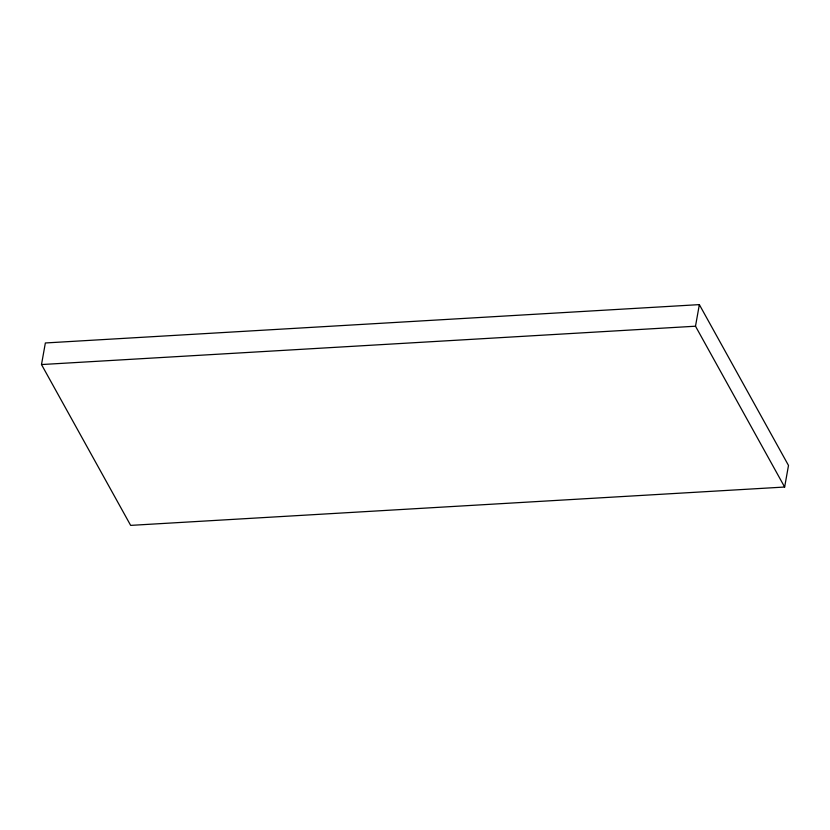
<?xml version="1.0" encoding="UTF-8"?>
<svg xmlns="http://www.w3.org/2000/svg" width="830" height="830" viewBox="0 0 830 830"><rect width="100%" height="100%" fill="white"/><g stroke="black" fill="none" stroke-linecap="round" stroke-linejoin="round"><path stroke-width="1.25" d="M41.5 364.557L45.36 342.966L699.348 304.62L788.5 465.443L784.641 487.034L130.652 525.38L41.5 364.557L695.499 326.211L784.641 487.034M695.499 326.211L699.348 304.62"/></g></svg>
